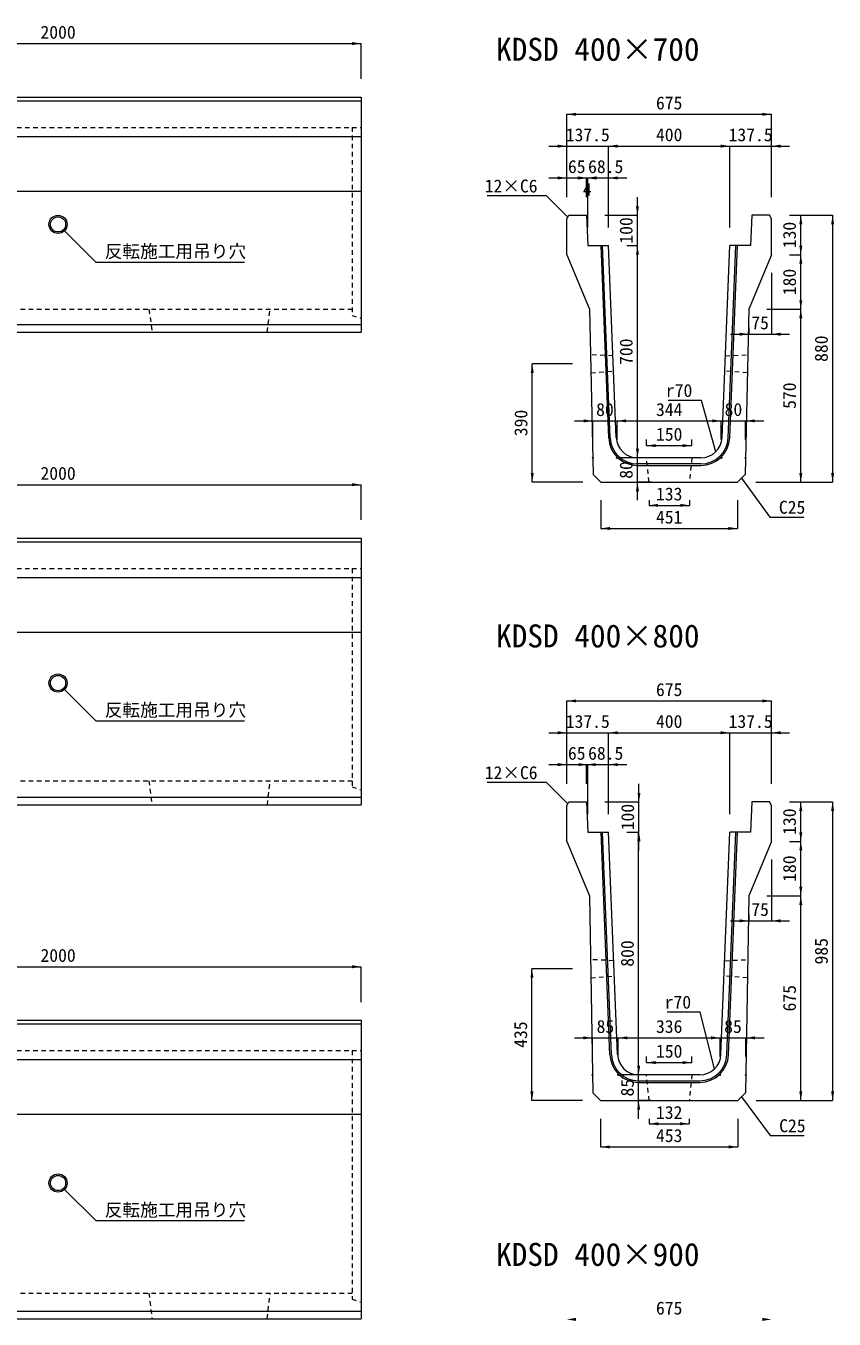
# Model space of a CAD drawing. Units: millimetres at full size. Extents: x -5540 to 13511, y -4102 to 22994.
# Drawn here: x -2292 to 375, y 15721 to 19987 of the extents above; entities that cross this region are included whole.
import ezdxf
from ezdxf.enums import TextEntityAlignment as Align

# ---------------------------------------------------------------- set-up
doc = ezdxf.new("R2010")
doc.units = ezdxf.units.MM
doc.header["$LTSCALE"] = 40
doc.linetypes.add('USER1', pattern=[0.675, 0.375, -0.3])
for name, color, linetype, lineweight in [('(0-0)', 4, 'Continuous', 5), ('0_2', 7, 'Continuous', 13), ('寸法線', 7, 'Continuous', 13), ('引出線', 4, 'Continuous', 13), ('本体', 2, 'Continuous', 13), ('補助線', 8, 'Continuous', 13)]:
    doc.layers.add(name, color=color, linetype=linetype, lineweight=lineweight)
doc.styles.add('ＭＳ ゴシック', font='')
doc.styles.get('ＭＳ ゴシック').set_extended_font_data('MS Gothic')

# ---------------------------------------------------------------- blocks, each defined once
blk = doc.blocks.new('filled_arrow')
at = {"color": 0, "linetype": 'Continuous', "lineweight": -2}
blk.add_solid([(7.5, 1.25), (0, 0), (7.5, -1.25)], dxfattribs=at)

msp = doc.modelspace()

# ---------------------------------------------------------------- linework, layer by layer
at = {"layer": '(0-0)'}
for p, q in [((-369.1, 18628.03), (-394.45, 19261.83)), ((-364.1, 18628.23), (-389.44, 19261.83)), ((25.24, 18628.23), (50.59, 19261.83)), ((30.24, 18628.03), (55.59, 19261.83)), ((-64.68, 18541.83), (-274.17, 18541.83)), ((-274.17, 18536.83), (-64.68, 18536.83)), ((-365.1, 16593.03), (-394.45, 17326.83)), ((-360.1, 16593.23), (-389.44, 17326.83)), ((21.24, 16593.23), (50.59, 17326.83)), ((26.24, 16593.03), (55.59, 17326.83)), ((-270.17, 16506.83), (-68.69, 16506.83)), ((-270.17, 16501.83), (-68.68, 16501.83))]:
    msp.add_line(p, q, dxfattribs=at)
for centre, radius, start, end in [((-274.17, 18631.83), 95, 182.29065, 270), ((-274.17, 18631.83), 90, 182.29059, 270), ((-64.68, 18631.83), 95, 269.93665, 357.70935), ((-64.68, 18631.83), 90, 270, 357.70941), ((-270.17, 16596.83), 95, 182.29065, 270), ((-270.17, 16596.83), 90, 182.29059, 270), ((-68.69, 16596.83), 95, 270, 357.70936), ((-68.68, 16596.83), 90, 270, 357.70939)]:
    msp.add_arc(centre, radius, start, end, dxfattribs=at)
at = {"layer": '寸法線'}
for p, q in [((-3186.11, 19928.24), (-1186.1, 19928.24)), ((-1186.1, 19811.83), (-1186.1, 19928.24)), ((-506.93, 19694.92), (168.07, 19694.92)), ((-506.93, 19421.83), (-506.93, 19694.92)), ((168.07, 19421.83), (168.07, 19694.92)), ((-566.93, 19589.92), (-309.43, 19589.92)), ((-506.93, 19421.83), (-506.93, 19589.92)), ((-369.43, 19589.92), (30.57, 19589.92)), ((-369.43, 19321.83), (-369.43, 19589.92)), ((-369.43, 19321.83), (-369.43, 19589.92)), ((-29.43, 19589.92), (228.07, 19589.92)), ((30.57, 19321.83), (30.57, 19589.92)), ((30.57, 19321.83), (30.57, 19589.92)), ((168.07, 19421.83), (168.07, 19589.92)), ((-566.93, 19484.92), (-381.93, 19484.92)), ((-506.93, 19421.83), (-506.93, 19484.92)), ((-501.93, 19484.92), (-377.93, 19484.92)), ((-497.93, 19484.92), (-309.43, 19484.92)), ((-441.93, 19421.83), (-441.93, 19484.92)), ((-441.93, 19421.83), (-441.93, 19484.92)), ((-437.93, 19321.83), (-437.93, 19484.92)), ((-437.93, 19321.83), (-437.93, 19484.92)), ((-369.43, 19321.83), (-369.43, 19484.92)), ((-274.17, 19201.83), (-274.17, 19421.83)), ((-381.93, 19361.83), (-274.17, 19361.83)), ((228.07, 19361.83), (264.94, 19361.83)), ((228.07, 19361.83), (369.94, 19361.83)), ((264.94, 19231.83), (264.94, 19361.83)), ((369.94, 19361.83), (369.94, 18481.83)), ((-309.43, 19261.83), (-274.17, 19261.83)), ((-309.43, 19261.83), (-274.17, 19261.83)), ((-274.17, 18561.83), (-274.17, 19261.83)), ((228.07, 19231.83), (264.94, 19231.83)), ((228.07, 19231.83), (264.94, 19231.83)), ((264.94, 19051.83), (264.94, 19231.83)), ((168.07, 19171.83), (168.07, 18969.6)), ((153.07, 19051.83), (264.94, 19051.83)), ((153.07, 19051.83), (264.94, 19051.83)), ((264.94, 18481.83), (264.94, 19051.83)), ((93.07, 18991.83), (93.07, 18969.6)), ((33.07, 18969.6), (228.07, 18969.6)), ((-621.31, 18481.83), (-621.31, 18871.83)), ((-488.07, 18871.83), (-621.31, 18871.83)), ((-481.43, 18683.66), (-281.43, 18683.66)), ((-421.43, 18621.83), (-421.43, 18683.66)), ((-341.43, 18621.83), (-341.43, 18683.66)), ((-341.43, 18683.66), (2.57, 18683.66)), ((-341.43, 18621.83), (-341.43, 18683.66)), ((-57.43, 18683.66), (142.57, 18683.66)), ((2.57, 18621.83), (2.57, 18683.66)), ((2.57, 18621.83), (2.57, 18683.66)), ((82.57, 18621.83), (82.57, 18683.66)), ((-274.17, 18421.83), (-274.17, 18621.83)), ((-244.43, 18602.08), (-244.43, 18621.83)), ((-244.43, 18602.08), (-94.43, 18602.08)), ((-94.43, 18602.08), (-94.43, 18621.83)), ((-274.17, 18561.83), (-334.17, 18561.83)), ((-229.43, 18561.83), (-274.17, 18561.83)), ((-3186.11, 18473.24), (-1186.1, 18473.24)), ((-1186.1, 18356.83), (-1186.1, 18473.24)), ((-454.93, 18481.83), (-621.31, 18481.83)), ((-229.43, 18481.83), (-274.17, 18481.83)), ((116.07, 18481.83), (264.94, 18481.83)), ((116.07, 18481.83), (369.94, 18481.83)), ((-394.93, 18421.83), (-394.93, 18328.85)), ((-236.01, 18421.83), (-236.01, 18405.14)), ((-236.01, 18405.14), (-102.85, 18405.14)), ((-102.85, 18421.83), (-102.85, 18405.14)), ((56.07, 18421.83), (56.07, 18328.85)), ((-394.93, 18328.85), (56.07, 18328.85)), ((-506.93, 17759.92), (168.07, 17759.92)), ((-506.93, 17486.83), (-506.93, 17759.92)), ((168.07, 17486.83), (168.07, 17759.92)), ((-566.93, 17654.92), (-309.43, 17654.92)), ((-506.93, 17486.83), (-506.93, 17654.92)), ((-369.43, 17654.92), (30.57, 17654.92)), ((-369.43, 17386.83), (-369.43, 17654.92)), ((-369.43, 17386.83), (-369.43, 17654.92)), ((-29.43, 17654.92), (228.07, 17654.92)), ((30.57, 17386.83), (30.57, 17654.92)), ((30.57, 17386.83), (30.57, 17654.92)), ((168.07, 17486.83), (168.07, 17654.92)), ((-566.93, 17549.92), (-381.93, 17549.92)), ((-506.93, 17486.83), (-506.93, 17549.92)), ((-497.93, 17549.92), (-309.43, 17549.92)), ((-441.93, 17486.83), (-441.93, 17549.92)), ((-437.93, 17386.83), (-437.93, 17549.92)), ((-369.43, 17386.83), (-369.43, 17549.92)), ((-269.15, 17266.83), (-269.15, 17486.83)), ((-381.93, 17426.83), (-269.15, 17426.83)), ((228.07, 17426.83), (264.94, 17426.83)), ((228.07, 17426.83), (369.94, 17426.83)), ((264.94, 17296.83), (264.94, 17426.83)), ((369.94, 17426.83), (369.94, 16441.83)), ((-309.43, 17326.83), (-270.17, 17326.83)), ((-309.43, 17326.83), (-269.15, 17326.83)), ((-270.17, 16526.83), (-270.17, 17326.83)), ((228.07, 17296.83), (264.94, 17296.83)), ((228.07, 17296.83), (264.94, 17296.83)), ((264.94, 17116.83), (264.94, 17296.83)), ((168.07, 17236.83), (168.07, 17034.6)), ((153.07, 17116.83), (264.94, 17116.83)), ((153.07, 17116.83), (264.94, 17116.83)), ((264.94, 16441.83), (264.94, 17116.83)), ((33.07, 17034.6), (228.07, 17034.6)), ((93.07, 17056.83), (93.07, 17034.6)), ((-3186.11, 16883.24), (-1186.11, 16883.24)), ((-1186.11, 16766.83), (-1186.11, 16883.24)), ((-622.31, 16441.83), (-622.31, 16876.83)), ((-488.06, 16876.83), (-622.31, 16876.83)), ((-482.43, 16648.66), (-277.43, 16648.66)), ((-422.43, 16586.83), (-422.43, 16648.66)), ((-337.43, 16586.83), (-337.43, 16648.66)), ((-337.43, 16648.66), (-1.43, 16648.66)), ((-337.43, 16586.83), (-337.43, 16648.66)), ((-61.43, 16648.66), (143.57, 16648.66)), ((-1.43, 16586.83), (-1.43, 16648.66)), ((-1.43, 16586.83), (-1.43, 16648.66)), ((83.57, 16586.83), (83.57, 16648.66)), ((-270.17, 16381.83), (-270.17, 16586.83)), ((-244.43, 16567.08), (-244.43, 16586.83)), ((-244.43, 16567.08), (-94.43, 16567.08)), ((-94.43, 16567.08), (-94.43, 16586.83)), ((-270.17, 16526.83), (-330.17, 16526.83)), ((-270.17, 16526.83), (-330.17, 16526.83)), ((-455.93, 16441.83), (-622.31, 16441.83)), ((-229.43, 16441.83), (-270.17, 16441.83)), ((117.07, 16441.83), (264.94, 16441.83)), ((117.07, 16441.83), (369.94, 16441.83)), ((-395.93, 16381.83), (-395.93, 16288.85)), ((-235.48, 16381.83), (-235.48, 16365.14)), ((-103.38, 16381.83), (-103.38, 16365.14)), ((57.07, 16381.83), (57.07, 16288.85)), ((-235.48, 16365.14), (-103.38, 16365.14)), ((-395.93, 16288.85), (57.07, 16288.85))]:
    msp.add_line(p, q, dxfattribs=at)
at = {"layer": '寸法線', "color": 1, "lineweight": 9}
for p, q in [((-488.93, 19484.92), (-459.93, 19484.92)), ((-419.93, 19484.92), (-401.93, 19484.92)), ((-419.93, 19484.92), (-387.43, 19484.92))]:
    msp.add_line(p, q, dxfattribs=at)
at = {"layer": '引出線'}
for points in [[(-503.93, 19355.83), (-573.85, 19425.75), (-770.38, 19425.75)], [(-2164.89, 19310.62), (-2061.97, 19207.69), (-1571.01, 19207.69)], [(-15.94, 18581.54), (-63.05, 18751.27), (-172.31, 18751.27)], [(68.74, 18494.49), (162.56, 18366.13), (274.56, 18366.13)], [(-2164.9, 17797.62), (-2061.97, 17694.7), (-1571.01, 17694.7)], [(-503.93, 17420.83), (-573.86, 17490.75), (-770.38, 17490.75)], [(-19.94, 16546.54), (-67.05, 16733.75), (-176.31, 16733.75)], [(69.74, 16454.49), (163.56, 16326.12), (275.56, 16326.12)], [(-2164.9, 16148.62), (-2061.98, 16045.69), (-1571.01, 16045.69)]]:
    msp.add_lwpolyline(points, dxfattribs=at)
at = {"layer": '本体'}
for p, q in [((-3186.11, 19751.83), (-1186.11, 19751.83)), ((-1186.11, 19751.83), (-1186.11, 18976.83)), ((-506.93, 19349.83), (-500.93, 19361.83)), ((-506.93, 19231.83), (-506.93, 19349.83)), ((-500.93, 19361.83), (-441.93, 19361.83)), ((-441.93, 19361.83), (-437.93, 19261.83)), ((103.07, 19361.83), (99.07, 19261.83)), ((162.07, 19361.83), (103.07, 19361.83)), ((168.07, 19349.83), (162.07, 19361.83)), ((168.07, 19231.83), (168.07, 19349.83)), ((-437.93, 19261.83), (-369.43, 19261.83)), ((-344.12, 18629.03), (-369.43, 19261.83)), ((5.26, 18629.03), (30.57, 19261.83)), ((99.07, 19261.83), (30.57, 19261.83)), ((-506.93, 19231.83), (-431.93, 19051.83)), ((168.07, 19231.83), (93.07, 19051.83)), ((-431.93, 19051.83), (-420.26, 18507.16)), ((93.07, 19051.83), (81.4, 18507.16)), ((-3186.11, 18976.83), (-1186.11, 18976.83)), ((-64.68, 18561.83), (-274.17, 18561.83)), ((-394.93, 18481.83), (-420.26, 18507.16)), ((-394.93, 18481.83), (56.07, 18481.83)), ((56.07, 18481.83), (81.4, 18507.16)), ((-3186.11, 18296.83), (-1186.11, 18296.83)), ((-1186.11, 18296.83), (-1186.11, 17416.83)), ((-3186.11, 17416.83), (-1186.11, 17416.83)), ((-506.93, 17414.83), (-500.93, 17426.83)), ((-506.93, 17296.83), (-506.93, 17414.83)), ((-500.93, 17426.83), (-441.93, 17426.83)), ((-441.93, 17426.83), (-437.93, 17326.83)), ((103.07, 17426.83), (99.07, 17326.83)), ((162.07, 17426.83), (103.07, 17426.83)), ((168.07, 17414.83), (162.07, 17426.83)), ((168.07, 17296.83), (168.07, 17414.83)), ((-437.93, 17326.83), (-369.43, 17326.83)), ((-340.12, 16594.03), (-369.43, 17326.83)), ((1.26, 16594.03), (30.57, 17326.83)), ((99.07, 17326.83), (30.57, 17326.83)), ((-506.93, 17296.83), (-431.93, 17116.83)), ((168.07, 17296.83), (93.07, 17116.83)), ((-431.93, 17116.83), (-421.47, 16467.37)), ((93.07, 17116.83), (82.61, 16467.37)), ((-3186.11, 16706.83), (-1186.11, 16706.83)), ((-1186.11, 16706.83), (-1186.11, 15721.83)), ((-68.68, 16526.83), (-270.17, 16526.83)), ((-395.93, 16441.83), (-421.47, 16467.37)), ((57.07, 16441.83), (82.61, 16467.37)), ((-395.93, 16441.83), (57.07, 16441.83)), ((-3186.11, 15721.83), (-1186.11, 15721.83))]:
    msp.add_line(p, q, dxfattribs=at)
at = {"layer": '本体', "lineweight": 9}
for p, q in [((-3186.11, 19739.83), (-1186.1, 19739.83)), ((-3186.11, 19621.83), (-1186.1, 19621.83)), ((-3186.11, 19441.83), (-1186.1, 19441.83)), ((-3186.11, 19001.82), (-1186.1, 19001.82)), ((-3186.11, 18284.83), (-1186.1, 18284.83)), ((-3186.11, 18166.83), (-1186.1, 18166.83)), ((-3186.11, 17986.83), (-1186.1, 17986.83)), ((-3186.11, 17442.22), (-1186.1, 17442.22)), ((-3186.11, 16694.83), (-1186.1, 16694.83)), ((-3186.11, 16576.83), (-1186.11, 16576.83)), ((-3186.11, 16396.83), (-1186.1, 16396.83)), ((-3186.11, 15746.87), (-1186.1, 15746.87))]:
    msp.add_line(p, q, dxfattribs=at)
at = {"layer": '本体', "linetype": 'USER1', "lineweight": 9}
for p, q in [((-3186.11, 19651.83), (-1216.11, 19651.83)), ((-1216.11, 19651.83), (-1186.11, 19651.83)), ((-1216.11, 19651.83), (-1216.11, 19031.83)), ((-3201.11, 19051.83), (-1216.11, 19051.83)), ((-1886.11, 19051.83), (-1876.11, 18976.83)), ((-1496.11, 18976.83), (-1486.11, 19051.83)), ((-1216.11, 19031.83), (-1186.11, 19021.83)), ((-354.89, 18898.4), (-428.71, 18901.82)), ((16.03, 18898.4), (89.86, 18901.82)), ((-427.43, 18841.83), (-352.89, 18848.43)), ((88.57, 18841.83), (14.04, 18848.43)), ((-236.01, 18481.83), (-244.43, 18561.83)), ((-94.43, 18561.83), (-102.85, 18481.83)), ((-3186.11, 18196.83), (-1216.1, 18196.83)), ((-1216.11, 18196.83), (-1186.11, 18196.83)), ((-1216.11, 18196.83), (-1216.11, 17476.83)), ((-1216.1, 18196.83), (-1216.1, 17596.83)), ((-3201.11, 17496.83), (-1216.11, 17496.83)), ((-1886.11, 17496.83), (-1876.7, 17416.83)), ((-1495.52, 17416.83), (-1486.11, 17496.83)), ((-1216.11, 17476.83), (-1186.11, 17466.83)), ((-352.48, 16903.05), (-428.55, 16906.82)), ((13.62, 16903.05), (89.69, 16906.82)), ((-427.58, 16846.83), (-350.48, 16853.07)), ((88.72, 16846.83), (11.62, 16853.07)), ((-3186.11, 16606.83), (-1216.11, 16606.83)), ((-1216.11, 16606.83), (-1186.11, 16606.83)), ((-1216.11, 16606.83), (-1216.11, 15786.83)), ((-1216.11, 16606.83), (-1186.11, 16606.83)), ((-235.48, 16441.83), (-244.43, 16526.83)), ((-94.43, 16526.83), (-103.38, 16441.83)), ((-3201.11, 15806.83), (-1216.11, 15806.83)), ((-1886.11, 15806.83), (-1876.11, 15721.83)), ((-1496.11, 15721.83), (-1486.11, 15806.83)), ((-1216.11, 15786.83), (-1186.11, 15776.83))]:
    msp.add_line(p, q, dxfattribs=at)
at = {"layer": '本体', "lineweight": 5}
for centre, radius in [((-2186.11, 19331.83), 30), ((-2186.11, 19331.83), 25), ((-2186.11, 17818.83), 30), ((-2186.11, 17818.83), 25), ((-2186.11, 16169.83), 30), ((-2186.11, 16169.83), 25)]:
    msp.add_circle(centre, radius, dxfattribs=at)
at = {"layer": '本体'}
for centre, start, end in [((-274.17, 18631.83), 182.29063, 270), ((-64.68, 18631.83), 270, 357.70937), ((-270.17, 16596.83), 182.29063, 270), ((-68.68, 16596.83), 270, 357.70937)]:
    msp.add_arc(centre, 70, start, end, dxfattribs=at)
at = {"layer": '補助線'}
for centre in [(-421.43, 18561.83), (-341.43, 18561.83), (2.57, 18561.83), (82.57, 18561.83), (-422.43, 16526.83), (-337.43, 16526.83), (-1.43, 16526.83), (83.57, 16526.83)]:
    msp.add_circle(centre, 2, dxfattribs=at)

# ---------------------------------------------------------------- block references
at = {"layer": '寸法線', "xscale": 4, "yscale": 4}
for p, rotation in [((-1186.1, 19928.24), 180), ((168.07, 19694.92), 180), ((-506.93, 19589.92), 180), ((30.57, 19589.92), 180), ((30.57, 19589.92), 180), ((-506.93, 19484.92), 180), ((-441.93, 19484.92), 180), ((-437.93, 19484.92), 180), ((-274.17, 19361.83), 90), ((264.94, 19361.83), 270), ((369.94, 19361.83), 270), ((-274.17, 19261.83), 270), ((-274.17, 19261.83), 270), ((264.94, 19231.83), 90), ((264.94, 19231.83), 270), ((264.94, 19051.83), 90), ((264.94, 19051.83), 270), ((93.07, 18969.6), 180), ((-621.31, 18871.83), 270), ((-421.43, 18683.66), 180), ((2.57, 18683.66), 180), ((2.57, 18683.66), 180), ((-94.43, 18602.08), 180), ((-274.17, 18561.83), 90), ((-274.17, 18561.83), 90), ((-1186.1, 18473.24), 180), ((-621.31, 18481.83), 90), ((-274.17, 18481.83), 270), ((264.94, 18481.83), 90), ((369.94, 18481.83), 90), ((-102.85, 18405.14), 180), ((56.07, 18328.85), 180), ((168.07, 17759.92), 180), ((-506.93, 17654.92), 180), ((30.57, 17654.92), 180), ((30.57, 17654.92), 180), ((-506.93, 17549.92), 180), ((-437.93, 17549.92), 180), ((-269.15, 17426.83), 90), ((264.94, 17426.83), 270), ((369.94, 17426.83), 270), ((-270.17, 17326.83), 270), ((-269.15, 17326.83), 270), ((264.94, 17296.83), 90), ((264.94, 17296.83), 270), ((264.94, 17116.83), 90), ((264.94, 17116.83), 270), ((93.07, 17034.6), 180), ((-1186.11, 16883.24), 180), ((-622.31, 16876.83), 270), ((-422.43, 16648.66), 180), ((-1.43, 16648.66), 180), ((-1.43, 16648.66), 180), ((-270.17, 16526.83), 90), ((-270.17, 16526.83), 90), ((-94.43, 16567.08), 180), ((-622.31, 16441.83), 90), ((264.94, 16441.83), 90), ((369.94, 16441.83), 90), ((-270.17, 16441.83), 270), ((-103.38, 16365.14), 180), ((57.07, 16288.85), 180), ((168.07, 15719.92), 180)]:
    msp.add_blockref('filled_arrow', p, dxfattribs=dict(at, rotation=rotation))
for p in [(-506.93, 19694.92), (-369.43, 19589.92), (-369.43, 19589.92), (168.07, 19589.92), (-441.93, 19484.92), (-437.93, 19484.92), (-369.43, 19484.92), (168.07, 18969.6), (-341.43, 18683.66), (-341.43, 18683.66), (82.57, 18683.66), (-244.43, 18602.08), (-236.01, 18405.14), (-394.93, 18328.85), (-506.93, 17759.92), (-369.43, 17654.92), (-369.43, 17654.92), (168.07, 17654.92), (-441.93, 17549.92), (-369.43, 17549.92), (168.07, 17034.6), (-337.43, 16648.66), (-337.43, 16648.66), (83.57, 16648.66), (-244.43, 16567.08), (-235.48, 16365.14), (-395.93, 16288.85), (-506.93, 15719.92)]:
    msp.add_blockref('filled_arrow', p, dxfattribs=at)
at = {"layer": '引出線', "xscale": 0.133, "yscale": 0.133}
for p, rotation in [((-503.93, 19355.83), 135), ((-2164.89, 19310.62), 315), ((-15.94, 18581.54), 105.5), ((68.74, 18494.49), 306.2), ((-2164.9, 17797.62), 315), ((-503.93, 17420.83), 135), ((-19.94, 16546.54), 104.1), ((69.74, 16454.49), 306.2), ((-2164.9, 16148.62), 315)]:
    msp.add_blockref('filled_arrow', p, dxfattribs=dict(at, rotation=rotation))

# ---------------------------------------------------------------- texts
at = {"layer": '0_2', "style": 'ＭＳ ゴシック'}
for s, p in [('KDSD 400×700', (-740.93, 19848.56)), ('KDSD 400×800', (-740.93, 17913.56)), ('KDSD 400×900', (-740.93, 15873.56))]:
    msp.add_text(s, height=75.95, dxfattribs=at).set_placement(p, align=Align.BOTTOM_LEFT)
at = {"layer": '寸法線', "style": 'ＭＳ ゴシック'}
for s, p in [('2000', (-2186.11, 19965.74)), ('675', (-169.43, 19732.42)), ('137.5', (-438.18, 19627.42)), ('400', (-169.43, 19627.42)), ('137.5', (99.32, 19627.42)), ('65', (-474.43, 19522.42)), ('68.5', (-378.94, 19522.42)), ('4', (-439.93, 19447.42)), ('75', (130.57, 19007.1)), ('80', (-381.43, 18721.16)), ('344', (-169.43, 18721.16)), ('80', (42.57, 18721.16)), ('150', (-169.43, 18639.58)), ('2000', (-2186.11, 18510.74)), ('133', (-169.43, 18442.64)), ('451', (-169.43, 18366.35)), ('675', (-169.43, 17797.42)), ('137.5', (-438.18, 17692.42)), ('400', (-169.43, 17692.42)), ('137.5', (99.32, 17692.42)), ('65', (-474.43, 17587.42)), ('68.5', (-378.94, 17587.42)), ('75', (130.57, 17072.1)), ('2000', (-2186.11, 16920.74)), ('85', (-379.93, 16686.16)), ('336', (-169.43, 16686.16)), ('85', (41.07, 16686.16)), ('150', (-169.43, 16604.58)), ('132', (-169.43, 16402.64)), ('453', (-169.43, 16326.35)), ('675', (-169.43, 15757.42))]:
    msp.add_text(s, height=42.72, dxfattribs=at).set_placement(p, align=Align.MIDDLE_CENTER)
for s, p in [('100', (-311.67, 19311.83)), ('130', (227.44, 19296.83)), ('180', (227.44, 19141.83)), ('700', (-311.67, 18911.83)), ('880', (332.44, 18921.83)), ('570', (227.44, 18766.83)), ('390', (-658.81, 18676.83)), ('80', (-311.67, 18521.83)), ('100', (-306.65, 17376.83)), ('130', (227.44, 17361.83)), ('180', (227.44, 17206.83)), ('800', (-307.67, 16926.83)), ('985', (332.44, 16934.33)), ('675', (227.44, 16779.33)), ('435', (-659.81, 16659.33)), ('85', (-307.67, 16484.33))]:
    msp.add_text(s, height=42.72, rotation=90, dxfattribs=at).set_placement(p, align=Align.MIDDLE_CENTER)
at = {"layer": '引出線', "style": 'ＭＳ ゴシック'}
for s, p in [('12×C6', (-603.85, 19479.75)), ('r70', (-93.05, 18805.27)), ('12×C6', (-603.86, 17544.75)), ('r70', (-97.05, 16787.75))]:
    msp.add_text(s, height=42.72, dxfattribs=at).set_placement(p, align=Align.TOP_RIGHT)
for s, p in [('反転施工用吊り穴', (-2031.97, 19264.44)), ('C25', (192.56, 18420.13)), ('反転施工用吊り穴', (-2031.97, 17751.44)), ('C25', (193.56, 16380.12)), ('反転施工用吊り穴', (-2031.98, 16102.44))]:
    msp.add_text(s, height=42.72, dxfattribs=at).set_placement(p, align=Align.TOP_LEFT)

doc.saveas('drawing.dxf')
